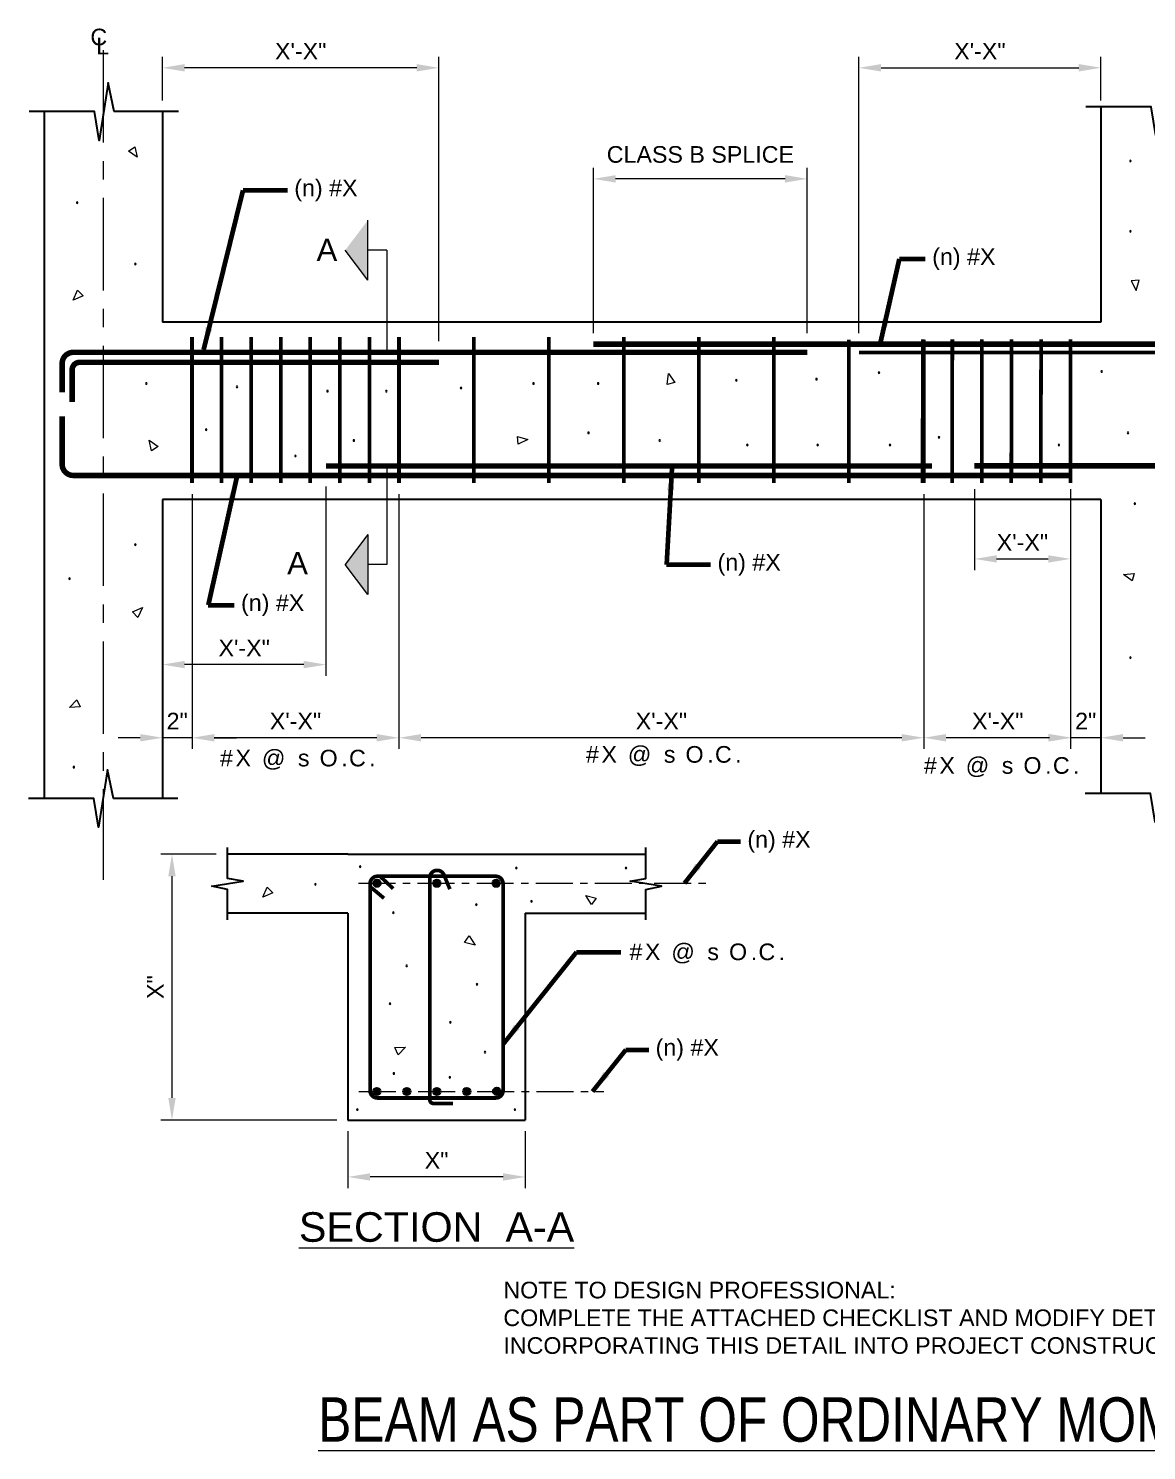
# Model space of a CAD drawing. Header units: inches. Extents: x -1737 to -1608, y 997 to 1093.
# Drawn here: x -1737.4 to -1661.7, y 996.6 to 1092.8 of the extents above; entities that cross this region are included whole.
import ezdxf

# ---------------------------------------------------------------- set-up
doc = ezdxf.new("R2010")
doc.units = ezdxf.units.IN
doc.header["$LTSCALE"] = 5
doc.header["$MEASUREMENT"] = 0
doc.linetypes.add('CENTER', pattern=[2, 1.25, -0.25, 0.25, -0.25])
doc.linetypes.add('HIDDEN', pattern=[0.375, 0.25, -0.125])
for name, color, linetype, lineweight in [('S-ANNO-DIMS', 1, 'Continuous', 20), ('S-ANNO-TEXT', 7, 'Continuous', 20), ('S-DELT-PATT', 7, 'Continuous', 15), ('S-DETL', 3, 'Continuous', 30), ('S-GRID', 9, 'CENTER', 20)]:
    doc.layers.add(name, color=color, linetype=linetype, lineweight=lineweight)
doc.styles.add('Romans', font='arial.ttf')
doc.dimstyles.get("Standard").update_dxf_attribs({"dimtxt": 0.18, "dimasz": 0.18, "dimexe": 0.18, "dimexo": 0.0625, "dimgap": 0.09, "dimtad": 0, "dimtih": 1, "dimtoh": 1, "dimdec": 4, "dimzin": 0, "dimdsep": 46, "dimtxsty": 'Standard', "dimcen": 0.09, "dimadec": 0, "dimazin": 0, "dimtfac": 1, "dimtdec": 4, "dimtofl": 0, "dimtmove": 0, "dimatfit": 3, "dimfxl": 1, "dimtolj": 1, "dimtzin": 0, "dimarcsym": 0})

# ---------------------------------------------------------------- blocks, each defined once
blk = doc.blocks.new('*D0')
at = {"layer": 'Defpoints', "color": 0, "transparency": 16777216}
for p in [(-1726.293, 1062.042), (-1728.293, 1044.814), (-1728.293, 1044.814)]:
    blk.add_point(p, dxfattribs=at)
at = {"layer": 'S-ANNO-DIMS', "transparency": 16777216}
for p, q in [((-1726.293, 1061.292), (-1726.293, 1044.064)), ((-1729.793, 1044.814), (-1731.293, 1044.814)), ((-1726.293, 1044.814), (-1728.293, 1044.814)), ((-1724.793, 1044.814), (-1723.293, 1044.814))]:
    blk.add_line(p, q, dxfattribs=at)
for points in [[(-1729.793, 1045.064), (-1729.793, 1044.564), (-1728.293, 1044.814)], [(-1724.793, 1045.064), (-1724.793, 1044.564), (-1726.293, 1044.814)]]:
    blk.add_solid(points, dxfattribs=at)
at = {"layer": 'S-ANNO-DIMS', "transparency": 16777216, "insert": (-1727.293, 1045.944), "char_height": 1.125, "attachment_point": 5, "style": 'Romans'}
blk.add_mtext('\\A1;2"', dxfattribs=at)
blk = doc.blocks.new('*D1')
at = {"layer": 'Defpoints', "color": 0, "transparency": 16777216}
for p in [(-1712.293, 1062.042), (-1726.293, 1060.186), (-1726.293, 1044.814)]:
    blk.add_point(p, dxfattribs=at)
at = {"layer": 'S-ANNO-DIMS', "transparency": 16777216}
for p, q in [((-1712.293, 1061.292), (-1712.293, 1044.064)), ((-1726.293, 1059.436), (-1726.293, 1044.064)), ((-1713.793, 1044.814), (-1724.793, 1044.814))]:
    blk.add_line(p, q, dxfattribs=at)
for points in [[(-1724.793, 1045.064), (-1724.793, 1044.564), (-1726.293, 1044.814)], [(-1713.793, 1045.064), (-1713.793, 1044.564), (-1712.293, 1044.814)]]:
    blk.add_solid(points, dxfattribs=at)
at = {"layer": 'S-ANNO-DIMS', "transparency": 16777216, "insert": (-1719.293, 1045.939), "char_height": 1.125, "attachment_point": 5, "style": 'Romans'}
blk.add_mtext('\\A1;X\'-X"', dxfattribs=at)
blk = doc.blocks.new('*D2')
at = {"layer": 'Defpoints', "color": 0, "transparency": 16777216}
for p in [(-1699.142, 1082.625), (-1699.142, 1071.436), (-1684.674, 1071.436)]:
    blk.add_point(p, dxfattribs=at)
at = {"layer": 'S-ANNO-DIMS', "transparency": 16777216}
for p, q in [((-1699.142, 1072.186), (-1699.142, 1083.375)), ((-1684.674, 1072.186), (-1684.674, 1083.375)), ((-1686.174, 1082.625), (-1697.642, 1082.625))]:
    blk.add_line(p, q, dxfattribs=at)
for points in [[(-1697.642, 1082.875), (-1697.642, 1082.375), (-1699.142, 1082.625)], [(-1686.174, 1082.875), (-1686.174, 1082.375), (-1684.674, 1082.625)]]:
    blk.add_solid(points, dxfattribs=at)
blk = doc.blocks.new('*D3')
at = {"layer": 'Defpoints', "color": 0, "transparency": 16777216}
for p in [(-1666.877, 1062.376), (-1666.877, 1044.814), (-1664.814, 1044.814)]:
    blk.add_point(p, dxfattribs=at)
at = {"layer": 'S-ANNO-DIMS', "transparency": 16777216}
for p, q in [((-1666.877, 1061.626), (-1666.877, 1044.064)), ((-1668.377, 1044.814), (-1669.877, 1044.814)), ((-1664.814, 1044.814), (-1666.877, 1044.814)), ((-1663.314, 1044.814), (-1661.814, 1044.814))]:
    blk.add_line(p, q, dxfattribs=at)
for points in [[(-1668.377, 1045.064), (-1668.377, 1044.564), (-1666.877, 1044.814)], [(-1663.314, 1045.064), (-1663.314, 1044.564), (-1664.814, 1044.814)]]:
    blk.add_solid(points, dxfattribs=at)
at = {"layer": 'S-ANNO-DIMS', "transparency": 16777216, "insert": (-1665.845, 1045.944), "char_height": 1.125, "attachment_point": 5, "style": 'Romans'}
blk.add_mtext('\\A1;2"', dxfattribs=at)
blk = doc.blocks.new('*D4')
at = {"layer": 'Defpoints', "color": 0, "transparency": 16777216}
for p in [(-1712.293, 1062.042), (-1676.792, 1047.711), (-1712.293, 1044.814)]:
    blk.add_point(p, dxfattribs=at)
at = {"layer": 'S-ANNO-DIMS', "transparency": 16777216}
for p, q in [((-1712.293, 1061.292), (-1712.293, 1044.064)), ((-1676.792, 1046.961), (-1676.792, 1044.064)), ((-1678.292, 1044.814), (-1710.793, 1044.814))]:
    blk.add_line(p, q, dxfattribs=at)
for points in [[(-1710.793, 1045.064), (-1710.793, 1044.564), (-1712.293, 1044.814)], [(-1678.292, 1045.064), (-1678.292, 1044.564), (-1676.792, 1044.814)]]:
    blk.add_solid(points, dxfattribs=at)
at = {"layer": 'S-ANNO-DIMS', "transparency": 16777216, "insert": (-1694.543, 1045.939), "char_height": 1.125, "attachment_point": 5, "style": 'Romans'}
blk.add_mtext('\\A1;X\'-X"', dxfattribs=at)
blk = doc.blocks.new('*D5')
at = {"layer": 'Defpoints', "color": 0, "transparency": 16777216}
for p in [(-1676.792, 1062.042), (-1676.792, 1044.814), (-1666.792, 1044.814)]:
    blk.add_point(p, dxfattribs=at)
at = {"layer": 'S-ANNO-DIMS', "transparency": 16777216}
for p, q in [((-1676.792, 1061.292), (-1676.792, 1044.064)), ((-1668.292, 1044.814), (-1675.292, 1044.814))]:
    blk.add_line(p, q, dxfattribs=at)
for points in [[(-1675.292, 1045.064), (-1675.292, 1044.564), (-1676.792, 1044.814)], [(-1668.292, 1045.064), (-1668.292, 1044.564), (-1666.792, 1044.814)]]:
    blk.add_solid(points, dxfattribs=at)
at = {"layer": 'S-ANNO-DIMS', "transparency": 16777216, "insert": (-1671.792, 1045.939), "char_height": 1.125, "attachment_point": 5, "style": 'Romans'}
blk.add_mtext('\\A1;X\'-X"', dxfattribs=at)
blk = doc.blocks.new('*D6')
at = {"layer": 'Defpoints', "color": 0, "transparency": 16777216}
for p in [(-1723.898, 1036.943), (-1727.648, 1018.943), (-1715.751, 1018.943)]:
    blk.add_point(p, dxfattribs=at)
at = {"layer": 'S-ANNO-DIMS', "transparency": 16777216}
for p, q in [((-1724.648, 1036.943), (-1728.398, 1036.943)), ((-1727.648, 1035.443), (-1727.648, 1020.443)), ((-1716.501, 1018.943), (-1728.398, 1018.943))]:
    blk.add_line(p, q, dxfattribs=at)
for points in [[(-1727.898, 1035.443), (-1727.398, 1035.443), (-1727.648, 1036.943)], [(-1727.898, 1020.443), (-1727.398, 1020.443), (-1727.648, 1018.943)]]:
    blk.add_solid(points, dxfattribs=at)
at = {"layer": 'S-ANNO-DIMS', "transparency": 16777216, "insert": (-1728.773, 1027.943), "char_height": 1.125, "attachment_point": 5, "rotation": 90, "style": 'Romans'}
blk.add_mtext('\\A1;X"', dxfattribs=at)
blk = doc.blocks.new('*D7')
at = {"layer": 'Defpoints', "color": 0, "transparency": 16777216}
for p in [(-1715.751, 1018.943), (-1703.751, 1018.943), (-1715.751, 1015.102)]:
    blk.add_point(p, dxfattribs=at)
at = {"layer": 'S-ANNO-DIMS', "transparency": 16777216}
for p, q in [((-1715.751, 1018.193), (-1715.751, 1014.352)), ((-1703.751, 1018.193), (-1703.751, 1014.352)), ((-1705.251, 1015.102), (-1714.251, 1015.102))]:
    blk.add_line(p, q, dxfattribs=at)
for points in [[(-1714.251, 1015.352), (-1714.251, 1014.852), (-1715.751, 1015.102)], [(-1705.251, 1015.352), (-1705.251, 1014.852), (-1703.751, 1015.102)]]:
    blk.add_solid(points, dxfattribs=at)
at = {"layer": 'S-ANNO-DIMS', "transparency": 16777216, "insert": (-1709.751, 1016.227), "char_height": 1.125, "attachment_point": 5, "style": 'Romans'}
blk.add_mtext('\\A1;X"', dxfattribs=at)
blk = doc.blocks.new('*D9')
at = {"layer": 'Defpoints', "color": 0, "transparency": 16777216}
for p in [(-1717.23, 1062.561), (-1728.293, 1049.763), (-1728.293, 1049.763)]:
    blk.add_point(p, dxfattribs=at)
at = {"layer": 'S-ANNO-DIMS', "transparency": 16777216}
for p, q in [((-1717.23, 1061.811), (-1717.23, 1049.013)), ((-1718.73, 1049.763), (-1726.793, 1049.763))]:
    blk.add_line(p, q, dxfattribs=at)
for points in [[(-1726.793, 1050.013), (-1726.793, 1049.513), (-1728.293, 1049.763)], [(-1718.73, 1050.013), (-1718.73, 1049.513), (-1717.23, 1049.763)]]:
    blk.add_solid(points, dxfattribs=at)
at = {"layer": 'S-ANNO-DIMS', "transparency": 16777216, "insert": (-1722.762, 1050.888), "char_height": 1.125, "attachment_point": 5, "style": 'Romans'}
blk.add_mtext('\\A1;X\'-X"', dxfattribs=at)
blk = doc.blocks.new('*D10')
at = {"layer": 'Defpoints', "color": 0, "transparency": 16777216}
for p in [(-1728.293, 1090.138), (-1728.293, 1087.174), (-1709.592, 1070.887)]:
    blk.add_point(p, dxfattribs=at)
at = {"layer": 'S-ANNO-DIMS', "transparency": 16777216}
for p, q in [((-1728.293, 1087.924), (-1728.293, 1090.888)), ((-1711.092, 1090.138), (-1726.793, 1090.138)), ((-1709.592, 1071.637), (-1709.592, 1090.888))]:
    blk.add_line(p, q, dxfattribs=at)
for points in [[(-1726.793, 1090.388), (-1726.793, 1089.888), (-1728.293, 1090.138)], [(-1711.092, 1090.388), (-1711.092, 1089.888), (-1709.592, 1090.138)]]:
    blk.add_solid(points, dxfattribs=at)
at = {"layer": 'S-ANNO-DIMS', "transparency": 16777216, "insert": (-1718.942, 1091.263), "char_height": 1.125, "attachment_point": 5, "style": 'Romans'}
blk.add_mtext('\\A1;X\'-X" ', dxfattribs=at)
blk = doc.blocks.new('*D11')
at = {"layer": 'Defpoints', "color": 0, "transparency": 16777216}
for p in [(-1664.814, 1090.138), (-1664.814, 1087.174), (-1681.188, 1071.436)]:
    blk.add_point(p, dxfattribs=at)
at = {"layer": 'S-ANNO-DIMS', "transparency": 16777216}
for p, q in [((-1681.188, 1072.186), (-1681.188, 1090.888)), ((-1679.688, 1090.138), (-1666.314, 1090.138)), ((-1664.814, 1087.924), (-1664.814, 1090.888))]:
    blk.add_line(p, q, dxfattribs=at)
for points in [[(-1679.688, 1090.388), (-1679.688, 1089.888), (-1681.188, 1090.138)], [(-1666.314, 1090.388), (-1666.314, 1089.888), (-1664.814, 1090.138)]]:
    blk.add_solid(points, dxfattribs=at)
at = {"layer": 'S-ANNO-DIMS', "transparency": 16777216, "insert": (-1673.001, 1091.263), "char_height": 1.125, "attachment_point": 5, "style": 'Romans'}
blk.add_mtext('\\A1;X\'-X" ', dxfattribs=at)
blk = doc.blocks.new('*D17')
at = {"layer": 'Defpoints', "color": 0, "transparency": 16777216}
for p in [(-1673.373, 1062.376), (-1666.877, 1060.936), (-1666.877, 1056.912)]:
    blk.add_point(p, dxfattribs=at)
at = {"layer": 'S-ANNO-DIMS', "transparency": 16777216}
for p, q in [((-1673.373, 1061.626), (-1673.373, 1056.162)), ((-1666.877, 1060.186), (-1666.877, 1056.162)), ((-1671.873, 1056.912), (-1668.377, 1056.912))]:
    blk.add_line(p, q, dxfattribs=at)
for points in [[(-1671.873, 1057.162), (-1671.873, 1056.662), (-1673.373, 1056.912)], [(-1668.377, 1057.162), (-1668.377, 1056.662), (-1666.877, 1056.912)]]:
    blk.add_solid(points, dxfattribs=at)
at = {"layer": 'S-ANNO-DIMS', "transparency": 16777216, "insert": (-1670.125, 1058.037), "char_height": 1.125, "attachment_point": 5, "style": 'Romans'}
blk.add_mtext('\\A1;X\'-X"', dxfattribs=at)

msp = doc.modelspace()

# ---------------------------------------------------------------- hatches: boundary and pattern name
at = {"layer": 'S-ANNO-TEXT'}
h = msp.add_hatch(color=256, dxfattribs=at)
h.dxf.hatch_style = 1
h.paths.add_polyline_path([(-1714.392814, 1075.769567), (-1714.392814, 1079.831305), (-1715.926047, 1077.800436)])
h = msp.add_hatch(color=256, dxfattribs=at)
h.dxf.hatch_style = 1
h.paths.add_polyline_path([(-1715.926047, 1056.525171), (-1714.392814, 1054.494302), (-1714.392814, 1058.55604)])
at = {"layer": 'S-DETL', "linetype": 'Continuous'}
h = msp.add_hatch(color=256, dxfattribs=at)
h.dxf.hatch_style = 1
h.paths.add_polyline_path([(-1713.529797, 1034.969222, 1), (-1714.029797, 1034.969222, 1)])
h = msp.add_hatch(color=256, dxfattribs=at)
h.dxf.hatch_style = 1
h.paths.add_polyline_path([(-1709.486699, 1034.969222, 1), (-1709.986699, 1034.969222, 1)])
h = msp.add_hatch(color=256, dxfattribs=at)
h.dxf.hatch_style = 1
h.paths.add_polyline_path([(-1705.472797, 1034.969222, 1), (-1705.972797, 1034.969222, 1)])
h = msp.add_hatch(color=256, dxfattribs=at)
h.dxf.hatch_style = 1
h.paths.add_polyline_path([(-1713.540836, 1020.879631, 1), (-1714.040836, 1020.879631, 1)])
h = msp.add_hatch(color=256, dxfattribs=at)
h.dxf.hatch_style = 1
h.paths.add_polyline_path([(-1711.513767, 1020.879631, 1), (-1712.013767, 1020.879631, 1)])
h = msp.add_hatch(color=256, dxfattribs=at)
h.dxf.hatch_style = 1
h.paths.add_polyline_path([(-1709.486699, 1020.879631, 1), (-1709.986699, 1020.879631, 1)])
h = msp.add_hatch(color=256, dxfattribs=at)
h.dxf.hatch_style = 1
h.paths.add_polyline_path([(-1707.459631, 1020.879631, 1), (-1707.959631, 1020.879631, 1)])
h = msp.add_hatch(color=256, dxfattribs=at)
h.dxf.hatch_style = 1
h.paths.add_polyline_path([(-1705.432562, 1020.893322, 1), (-1705.932562, 1020.893322, 1)])

# ---------------------------------------------------------------- linework, layer by layer
at = {"layer": 'S-ANNO-TEXT'}
for p, q in [((-1714.392814, 1075.769567), (-1714.392814, 1079.831305)), ((-1714.392814, 1075.769567), (-1715.926047, 1077.800436)), ((-1713.114926, 1077.800436), (-1714.392814, 1077.800436)), ((-1713.114926, 1077.800436), (-1713.114926, 1070.886759)), ((-1713.114926, 1063.214883), (-1713.114926, 1056.525171)), ((-1714.392814, 1058.55604), (-1715.926047, 1056.525171)), ((-1714.392814, 1058.55604), (-1714.392814, 1054.494302)), ((-1714.392814, 1054.494302), (-1715.926047, 1056.525171)), ((-1713.114926, 1056.525171), (-1714.392814, 1056.525171))]:
    msp.add_line(p, q, dxfattribs=at)
at = {"layer": 'S-DELT-PATT', "flags": 128}
for points in [[(-1730.160209, 1084.794801), (-1729.994013, 1084.080832), (-1730.594505, 1084.490703)], [(-1662.762051, 1075.733005), (-1662.430434, 1075.079245), (-1662.23389, 1075.779214)], [(-1733.652129, 1074.714598), (-1734.326392, 1074.426948), (-1734.027022, 1075.089491)], [(-1694.158738, 1068.717468), (-1694.070719, 1069.445222), (-1693.646625, 1068.854689)], [(-1704.276958, 1065.204081), (-1703.575544, 1064.991026), (-1704.23075, 1064.67592)], [(-1729.02345, 1064.221818), (-1729.189645, 1064.935787), (-1728.589153, 1064.525916)], [(-1662.694726, 1055.422531), (-1663.28097, 1055.862635), (-1662.557506, 1055.934644)], [(-1730.321196, 1053.32958), (-1729.646933, 1053.617231), (-1729.946303, 1052.954688)], [(-1733.850325, 1046.909486), (-1734.582307, 1046.869794), (-1734.074388, 1047.38999)], [(-1720.832491, 1034.325146), (-1721.506754, 1034.037495), (-1721.207384, 1034.700038)], [(-1699.262811, 1033.536541), (-1699.663176, 1034.150611), (-1698.958714, 1033.970838)], [(-1707.546951, 1031.404094), (-1707.146586, 1030.790025), (-1707.851048, 1030.969798)], [(-1712.578061, 1023.853265), (-1711.846079, 1023.892957), (-1712.353998, 1023.372761)]]:
    msp.add_lwpolyline(points, close=True, dxfattribs=at)
for points in [[(-1662.869598, 1083.833683, 1), (-1662.765918, 1083.833683, 1)], [(-1734.113409, 1081.013211, 1), (-1734.009729, 1081.013211, 1)], [(-1662.869598, 1079.076856, 1), (-1662.765918, 1079.076856, 1)], [(-1730.181163, 1076.860535, 1), (-1730.077483, 1076.860535, 1)], [(-1689.523223, 1069.000112, 1), (-1689.419543, 1069.000112, 1)], [(-1684.10711, 1069.074267, 1), (-1684.00343, 1069.074267, 1)], [(-1679.87809, 1069.519198, 1), (-1679.77441, 1069.519198, 1)], [(-1664.816847, 1069.593353, 1), (-1664.713167, 1069.593353, 1)], [(-1729.43923, 1068.777648, 1), (-1729.33555, 1068.777648, 1)], [(-1723.3058, 1068.555183, 1), (-1723.20212, 1068.555183, 1)], [(-1717.181067, 1068.258564, 1), (-1717.077387, 1068.258564, 1)], [(-1713.202857, 1068.258564, 1), (-1713.099177, 1068.258564, 1)], [(-1708.145746, 1068.481028, 1), (-1708.042066, 1068.481028, 1)], [(-1703.248986, 1068.777648, 1), (-1703.145306, 1068.777648, 1)], [(-1698.871581, 1068.777648, 1), (-1698.767901, 1068.777648, 1)], [(-1725.387169, 1065.663141, 1), (-1725.283489, 1065.663141, 1)], [(-1699.527471, 1065.440677, 1), (-1699.423791, 1065.440677, 1)], [(-1675.82379, 1065.144057, 1), (-1675.72011, 1065.144057, 1)], [(-1663.036208, 1065.440677, 1), (-1662.932528, 1065.440677, 1)], [(-1715.399645, 1064.921593, 1), (-1715.295965, 1064.921593, 1)], [(-1694.716756, 1064.921593, 1), (-1694.613076, 1064.921593, 1)], [(-1688.781289, 1064.624972, 1), (-1688.677609, 1064.624972, 1)], [(-1684.032918, 1064.624972, 1), (-1683.929238, 1064.624972, 1)], [(-1679.136159, 1064.624972, 1), (-1679.032479, 1064.624972, 1)], [(-1667.710388, 1064.624972, 1), (-1667.606708, 1064.624972, 1)], [(-1719.348937, 1063.883424, 1), (-1719.245257, 1063.883424, 1)], [(-1662.572142, 1060.644154, 1), (-1662.468462, 1060.644154, 1)], [(-1730.181163, 1057.876875, 1), (-1730.077483, 1057.876875, 1)], [(-1734.63276, 1055.578072, 1), (-1734.52908, 1055.578072, 1)], [(-1662.869598, 1050.238596, 1), (-1662.765918, 1050.238596, 1)], [(-1734.335989, 1042.823425, 1), (-1734.232309, 1042.823425, 1)], [(-1714.973343, 1036.091464, 1), (-1714.869663, 1036.091464, 1)], [(-1704.409999, 1035.995192, 1), (-1704.306319, 1035.995192, 1)], [(-1696.993183, 1035.995192, 1), (-1696.889503, 1035.995192, 1)], [(-1717.996354, 1034.900227, 1), (-1717.892674, 1034.900227, 1)], [(-1707.107024, 1033.5242, 1), (-1707.003344, 1033.5242, 1)], [(-1703.382562, 1033.748836, 1), (-1703.278882, 1033.748836, 1)], [(-1712.725822, 1032.978656, 1), (-1712.622142, 1032.978656, 1)], [(-1711.826815, 1029.384485, 1), (-1711.723135, 1029.384485, 1)], [(-1707.074916, 1028.132943, 1), (-1706.971236, 1028.132943, 1)], [(-1712.950573, 1026.81722, 1), (-1712.846893, 1026.81722, 1)], [(-1708.872931, 1025.565679, 1), (-1708.769251, 1025.565679, 1)], [(-1706.52909, 1023.543957, 1), (-1706.42541, 1023.543957, 1)], [(-1712.693714, 1022.099871, 1), (-1712.590034, 1022.099871, 1)], [(-1708.905039, 1021.843144, 1), (-1708.801359, 1021.843144, 1)], [(-1715.165987, 1019.66097, 1), (-1715.062307, 1019.66097, 1)], [(-1704.50632, 1019.66097, 1), (-1704.40264, 1019.66097, 1)]]:
    msp.add_lwpolyline(points, format="xyb", close=True, dxfattribs=at)
at = {"layer": 'S-DETL', "linetype": 'Continuous'}
for p, q in [((-1736.292873, 1087.173714), (-1736.292873, 1040.711121)), ((-1728.292873, 1087.173714), (-1728.292873, 1072.935773)), ((-1664.813752, 1087.507709), (-1664.813752, 1072.935773)), ((-1664.813752, 1072.935773), (-1728.292873, 1072.935773)), ((-1664.813752, 1060.935773), (-1728.292873, 1060.935773)), ((-1728.292873, 1060.935773), (-1728.292873, 1040.711121)), ((-1664.813752, 1060.935773), (-1664.813752, 1041.045116)), ((-1715.751297, 1036.942722), (-1723.898057, 1036.942722)), ((-1715.751297, 1036.942722), (-1695.604537, 1036.942722)), ((-1715.751297, 1032.942722), (-1723.898057, 1032.942722)), ((-1715.751297, 1032.942722), (-1715.751297, 1018.942722)), ((-1703.751297, 1032.942722), (-1703.751297, 1018.942722)), ((-1703.751297, 1032.942722), (-1695.604537, 1032.942722)), ((-1715.751297, 1018.942722), (-1703.751297, 1018.942722))]:
    msp.add_line(p, q, dxfattribs=at)
for points in [[(-1727.215819, 1087.173714), (-1731.55679, 1087.173714), (-1731.956872, 1089.117006), (-1732.57379, 1085.230422), (-1732.897672, 1087.173714), (-1737.314843, 1087.173714)], [(-1655.736699, 1087.507709), (-1660.07767, 1087.507709), (-1660.477751, 1089.451001), (-1661.094669, 1085.564417), (-1661.418551, 1087.507709), (-1665.835722, 1087.507709)], [(-1655.777659, 1041.045116), (-1660.11863, 1041.045116), (-1660.518711, 1042.988408), (-1661.135629, 1039.101824), (-1661.459511, 1041.045116), (-1665.876682, 1041.045116)], [(-1727.256779, 1040.711121), (-1731.59775, 1040.711121), (-1731.997832, 1042.654413), (-1732.61475, 1038.767829), (-1732.938632, 1040.711121), (-1737.355803, 1040.711121)], [(-1723.898057, 1032.494867), (-1723.898057, 1034.556423), (-1724.957548, 1034.774549), (-1722.838566, 1035.110895), (-1723.898057, 1035.287477), (-1723.898057, 1037.390577)], [(-1695.604537, 1032.494867), (-1695.604537, 1034.556423), (-1694.545046, 1034.774549), (-1696.664028, 1035.110895), (-1695.604537, 1035.287477), (-1695.604537, 1037.390577)]]:
    msp.add_lwpolyline(points, dxfattribs=at)
for points, const_width in [([(-1726.292873, 1062.041647), (-1726.292873, 1071.918406)], 0.25), ([(-1724.292873, 1062.041647), (-1724.292873, 1071.918406)], 0.25), ([(-1722.292873, 1062.041647), (-1722.292873, 1071.918406)], 0.25), ([(-1720.292873, 1062.041647), (-1720.292873, 1071.918406)], 0.25), ([(-1718.292873, 1062.041647), (-1718.292873, 1071.918406)], 0.25), ([(-1716.292873, 1062.041647), (-1716.292873, 1071.918406)], 0.25), ([(-1714.292873, 1062.041647), (-1714.292873, 1071.918406)], 0.25), ([(-1712.292873, 1062.041647), (-1712.292873, 1071.918406)], 0.25), ([(-1707.221357, 1062.041647), (-1707.221357, 1071.918406)], 0.25), ([(-1702.149842, 1062.041647), (-1702.149842, 1071.918406)], 0.25), ([(-1697.078327, 1062.041647), (-1697.078327, 1071.918406)], 0.25), ([(-1692.006811, 1062.041647), (-1692.006811, 1071.918406)], 0.25), ([(-1686.935296, 1062.041647), (-1686.935296, 1071.918406)], 0.25), ([(-1681.863781, 1062.041647), (-1681.863781, 1071.750414)], 0.25), ([(-1676.876515, 1062.041647), (-1676.865103, 1071.770877)], 0.25), ([(-1676.792265, 1062.041647), (-1676.792265, 1071.750414)], 0.25), ([(-1674.876514, 1062.041647), (-1674.865104, 1071.768531)], 0.25), ([(-1672.876512, 1062.041647), (-1672.865105, 1071.766185)], 0.25), ([(-1670.876511, 1062.041647), (-1670.865107, 1071.763839)], 0.25), ([(-1668.87651, 1062.041647), (-1668.865108, 1071.761493)], 0.25), ([(-1666.876508, 1062.041647), (-1666.86511, 1071.759147)], 0.25), ([(-1699.1417, 1071.435773), (-1619.041779, 1071.435773)], 0.375), ([(-1681.188186, 1070.886759), (-1639.784637, 1070.886759)], 0.25), ([(-1717.230494, 1063.194522), (-1676.249923, 1063.194522)], 0.375), ([(-1673.372902, 1063.214883), (-1610.419415, 1063.214883)], 0.375), ([(-1713.62337, 1035.490651), (-1712.683594, 1034.604389)], 0.25), ([(-1714.29656, 1034.78413), (-1713.305725, 1033.955345)], 0.25)]:
    msp.add_lwpolyline(points, dxfattribs=dict(at, const_width=const_width))
at = {"layer": 'S-DETL', "linetype": 'Continuous', "const_width": 0.375}
for points in [[(-1684.673865, 1070.886759), (-1734.325128, 1070.886759, 0.414213562), (-1735.075128, 1070.136759), (-1735.075128, 1068.174017)], [(-1709.591732, 1070.210745), (-1733.898778, 1070.210745, 0.414213562), (-1734.398778, 1069.710745), (-1734.398778, 1067.53171)], [(-1666.792265, 1062.560892), (-1734.325128, 1062.560892, -0.414213562), (-1735.075128, 1063.310892), (-1735.075128, 1066.560892)]]:
    msp.add_lwpolyline(points, format="xyb", dxfattribs=at)
at = {"layer": 'S-DETL', "linetype": 'Continuous', "const_width": 0.25}
msp.add_lwpolyline([(-1705.751297, 1020.442722), (-1713.751297, 1020.442722, -0.414213562), (-1714.251297, 1020.942722), (-1714.251297, 1034.942722, -0.414213562), (-1713.751297, 1035.442722), (-1705.751297, 1035.442722, -0.414213562), (-1705.251297, 1034.942722), (-1705.251297, 1020.942722, -0.414213562)], format="xyb", close=True, dxfattribs=at)
at = {"layer": 'S-DETL', "const_width": 0.25}
msp.add_lwpolyline([(-1708.641362, 1020.074033), (-1709.961335, 1020.074033, -0.414213562), (-1710.211335, 1020.324033), (-1710.211335, 1035.343273, -0.820456159), (-1709.249497, 1035.534861), (-1708.851296, 1034.569519)], format="xyb", dxfattribs=at)
at = {"layer": 'S-DETL', "linetype": 'Continuous'}
for centre in [(-1713.779797, 1034.969222), (-1709.736699, 1034.969222), (-1709.736699, 1034.969222), (-1705.722797, 1034.969222), (-1705.722797, 1034.969222), (-1713.790836, 1020.879631), (-1711.763767, 1020.879631), (-1709.736699, 1020.879631), (-1707.709631, 1020.879631), (-1705.682562, 1020.893322)]:
    msp.add_circle(centre, 0.25, dxfattribs=at)
at = {"layer": 'S-GRID'}
msp.add_line((-1732.292873, 1091.331246), (-1732.292873, 1035.196745), dxfattribs=at)
at = {"layer": 'S-GRID', "ltscale": 0.4}
for p, q in [((-1715.038196, 1034.969222), (-1691.365871, 1034.969222)), ((-1714.997961, 1020.893322), (-1698.447986, 1020.893322))]:
    msp.add_line(p, q, dxfattribs=at)

# ---------------------------------------------------------------- texts
at = {"layer": 'S-ANNO-DIMS', "char_height": 1.125, "attachment_point": 1, "style": 'Romans'}
for insert in [(-1724.398347, 1044.001939), (-1699.648043, 1044.251939), (-1676.792265, 1043.501939)]:
    msp.add_mtext('\\A1;\\pxql;{\\T1.2;#X @ s O.C.}', dxfattribs=dict(at, insert=insert))
at = {"layer": 'S-ANNO-TEXT', "linetype": 'HIDDEN', "style": 'Romans'}
for s, p in [('C', (-1733.166222, 1091.658354)), ('L', (-1732.775029, 1091.041379))]:
    msp.add_text(s, height=1.125, dxfattribs=at).set_placement(p)
at = {"layer": 'S-ANNO-TEXT', "style": 'Romans'}
for p in [(-1719.374486, 1081.451237), (-1676.22689, 1076.796721), (-1690.748731, 1056.127003), (-1722.977677, 1053.385594), (-1688.729395, 1037.377465), (-1694.936726, 1023.301564)]:
    msp.add_text('(n) #X', height=1.125, dxfattribs=at).set_placement(p)
at = {"layer": 'S-ANNO-TEXT', "style": 'Romans', "width": 0.8}
msp.add_text('%%UBEAM AS PART OF ORDINARY MOMENT FRAME, SDC B', height=3, dxfattribs=at).set_placement((-1717.750615, 997.191616))
at = {"layer": 'S-ANNO-TEXT', "insert": (-1691.907783, 1084.268908), "char_height": 1.125, "attachment_point": 5, "line_spacing_factor": 1.2, "style": 'Romans'}
msp.add_mtext('CLASS B SPLICE', dxfattribs=at)
at = {"layer": 'S-ANNO-TEXT', "linetype": 'Continuous', "style": 'Romans'}
for s, insert, char_height, attachment_point in [('\\pxqc; A', (-1718.447462, 1078.572254), 1.5, 1), ('\\pxqc; A', (-1718.454054, 1057.380605), 1.5, 3), ('{\\LSECTION  A-A}', (-1709.751297, 1012.715521), 2, 2)]:
    msp.add_mtext(s, dxfattribs=dict(at, insert=insert, char_height=char_height, attachment_point=attachment_point))
at = {"layer": 'S-ANNO-TEXT', "char_height": 1.125, "attachment_point": 1, "style": 'Romans'}
for s, insert in [('\\A1;\\pxql;{\\T1.2;#X @ s O.C.}', (-1696.70482, 1030.89299)), ('NOTE TO DESIGN PROFESSIONAL: \\PCOMPLETE THE ATTACHED CHECKLIST AND MODIFY DETAIL AS REQUIRED BEFORE \\PINCORPORATING THIS DETAIL INTO PROJECT CONSTRUCTION DOCUMENTS', (-1705.232087, 1008.011363))]:
    msp.add_mtext(s, dxfattribs=dict(at, insert=insert))

# ---------------------------------------------------------------- dimensions: what is measured, and where the dimension line sits
at = {"layer": 'S-ANNO-DIMS'}
for base, p1, p2, angle, text, picture, middle in [((-1728.292873, 1090.137916), (-1709.591732, 1070.886759), (-1728.292873, 1087.173714), 180, 'X\'-X" ', '*D10', (-1718.942303, 1090.137916)), ((-1664.813752, 1090.137916), (-1681.188186, 1071.435773), (-1664.813752, 1087.173714), 0, 'X\'-X" ', '*D11', (-1673.000969, 1090.137916)), ((-1699.1417, 1082.624723), (-1684.673865, 1071.435773), (-1699.1417, 1071.435773), 180, ' ', '*D2', (-1691.709618, 1082.624723)), ((-1728.292873, 1049.76345), (-1717.230494, 1062.560892), (-1728.292873, 1049.76345), 180, 'X\'-X"', '*D9', (-1722.761684, 1049.76345)), ((-1666.876508, 1056.91164), (-1673.372902, 1062.375642), (-1666.876508, 1060.935773), 0, 'X\'-X"', '*D17', (-1670.124705, 1056.91164)), ((-1666.876508, 1044.814439), (-1664.813752, 1044.814439), (-1666.876508, 1062.375642), 180, '2"', '*D3', (-1665.84513, 1044.814439)), ((-1728.292873, 1044.814439), (-1726.292873, 1062.041647), (-1728.292873, 1044.814439), 180, '2"', '*D0', (-1727.292873, 1044.814439)), ((-1726.292873, 1044.814439), (-1712.292873, 1062.041647), (-1726.292873, 1060.185773), 180, 'X\'-X"', '*D1', (-1719.292873, 1044.814439)), ((-1712.292873, 1044.814439), (-1676.792265, 1047.711417), (-1712.292873, 1062.041647), 180, 'X\'-X"', '*D4', (-1694.542569, 1044.814439)), ((-1676.792265, 1044.814439), (-1666.792265, 1044.814439), (-1676.792265, 1062.041647), 180, 'X\'-X"', '*D5', (-1671.792265, 1044.814439)), ((-1727.648057, 1018.942722), (-1723.898057, 1036.942722), (-1715.751297, 1018.942722), 270, 'X"', '*D6', (-1727.648057, 1027.942722)), ((-1715.751297, 1015.102408), (-1703.751297, 1018.942722), (-1715.751297, 1018.942722), 180, 'X"', '*D7', (-1709.751297, 1015.102408))]:
    dim = msp.add_linear_dim(base=base, p1=p1, p2=p2, angle=angle, text=text, dimstyle='Standard', override={"dimscale": 12, "dimtxt": 0.09375, "dimasz": 0.125, "dimexe": 0.0625, "dimgap": 0.0625, "dimtih": 0, "dimtoh": 0, "dimdec": 5, "dimrnd": 0.03125, "dimzin": 7, "dimlunit": 4, "dimtxsty": 'Romans', "dimcen": 0.125, "dimclrd": 256, "dimclre": 256, "dimclrt": 256, "dimadec": 4, "dimtdec": 5, "dimtofl": 1, "dimtvp": 1, "dimfrac": 2, "dimtzin": 3, "dimlwd": 65535, "dimlwe": 65535}, dxfattribs=at)
    dim.commit()
    dim.dimension.update_dxf_attribs({"geometry": picture, "text_midpoint": middle, "dimtype": 128})

# ---------------------------------------------------------------- leaders
at = {"layer": 'S-ANNO-TEXT'}
for points in [[(-1725.501347, 1071.074259), (-1722.827258, 1081.858208), (-1719.841829, 1081.857956)], [(-1679.692995, 1071.623273), (-1678.439288, 1077.203538), (-1676.694233, 1077.20344)], [(-1723.292873, 1062.373392), (-1725.190074, 1053.792282), (-1723.44502, 1053.792313)], [(-1693.829472, 1063.057269), (-1694.204789, 1056.533566), (-1691.216074, 1056.533722)], [(-1692.990655, 1034.969222), (-1690.740369, 1037.784145), (-1689.196738, 1037.784184)], [(-1705.251297, 1024.086483), (-1700.275219, 1030.31115), (-1697.286505, 1030.311305)], [(-1699.197986, 1020.893322), (-1696.947701, 1023.708245), (-1695.404069, 1023.708283)]]:
    msp.add_leader(points, dimstyle='Standard', override={"dimscale": 12, "dimtxt": 0.09375, "dimasz": 0.125, "dimexe": 0.0625, "dimgap": 0.0625, "dimtih": 0, "dimtoh": 0, "dimdec": 5, "dimlfac": 12, "dimrnd": 0.03125, "dimzin": 7, "dimlunit": 4, "dimtxsty": 'Romans', "dimcen": 0.125, "dimclrd": 256, "dimclre": 256, "dimclrt": 256, "dimadec": 4, "dimtdec": 5, "dimtofl": 1, "dimtvp": 1, "dimfrac": 2, "dimtzin": 3, "dimlwd": 65535, "dimlwe": 65535}, dxfattribs=at)

doc.saveas('drawing.dxf')
